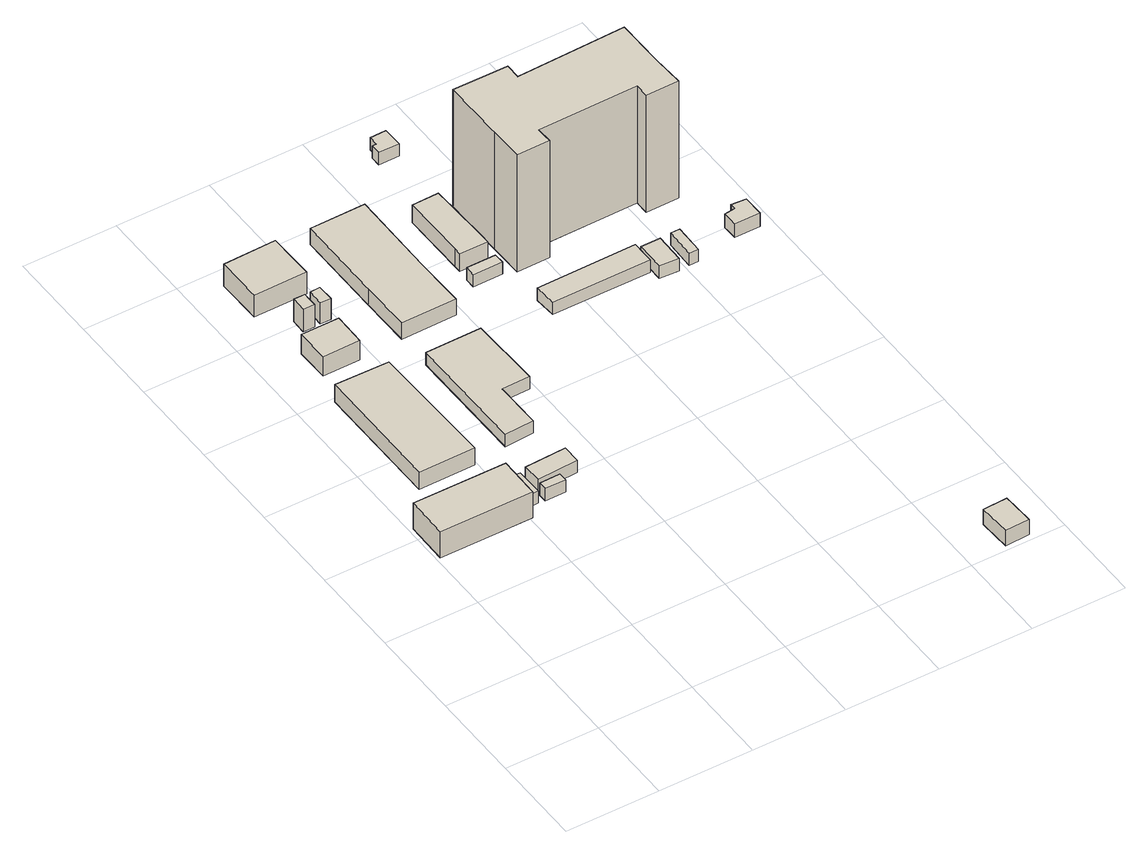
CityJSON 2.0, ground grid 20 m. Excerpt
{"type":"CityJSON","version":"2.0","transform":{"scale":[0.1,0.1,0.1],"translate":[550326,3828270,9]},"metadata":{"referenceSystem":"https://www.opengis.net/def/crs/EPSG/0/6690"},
"CityObjects":{
"building1":{"type":"Building","attributes":{"計測周辺長":116.38,"1/2500図郭":107,"区名":"平野区","町丁目名称":"瓜破南１丁目","街区番号":3,"class":"3003","usage":"452","measuredHeight":6.3,"storeysAboveGround":1,"BuildingDetailAttribute.buildingRoofEdgeArea":427.23,"BuildingDetailAttribute.buildingStructureType":"610","BuildingDetailAttribute.buildingStructureOrgType":"2","BuildingDetailAttribute.detailedUsage":"1620","BuildingDetailAttribute.specifiedBuildingCoverageRate":0.6,"BuildingDetailAttribute.surveyYear":2017,"BuildingRiverFloodingRiskAttribute.description":"10","BuildingRiverFloodingRiskAttribute.rank":"2","BuildingRiverFloodingRiskAttribute.depth":0.761,"BuildingRiverFloodingRiskAttribute.adminType":"2","BuildingRiverFloodingRiskAttribute.scale":"2","BuildingRiverFloodingRiskAttribute.duration":4.62,"BuildingIDAttribute.prefecture":"27","BuildingIDAttribute.city":"27126"},"geometry":[{"type":"Solid","lod":"1","boundaries":[[[[0,1,2,3]],[[2,4,5,3]],[[1,6,4,2]],[[0,7,6,1]],[[3,5,7,0]],[[4,6,7,5]]]]}]},
"building2":{"type":"Building","attributes":{"計測周辺長":79.26,"1/2500図郭":107,"区名":"平野区","町丁目名称":"瓜破南１丁目","街区番号":3,"class":"3003","usage":"452","measuredHeight":4.2,"storeysAboveGround":1,"BuildingDetailAttribute.buildingRoofEdgeArea":327.53,"BuildingDetailAttribute.buildingStructureType":"610","BuildingDetailAttribute.buildingStructureOrgType":"2","BuildingDetailAttribute.detailedUsage":"1620","BuildingDetailAttribute.specifiedBuildingCoverageRate":0.6,"BuildingDetailAttribute.surveyYear":2017,"BuildingRiverFloodingRiskAttribute.description":"10","BuildingRiverFloodingRiskAttribute.rank":"1","BuildingRiverFloodingRiskAttribute.depth":0.089,"BuildingRiverFloodingRiskAttribute.adminType":"2","BuildingRiverFloodingRiskAttribute.scale":"2","BuildingRiverFloodingRiskAttribute.duration":0,"BuildingIDAttribute.prefecture":"27","BuildingIDAttribute.city":"27126"},"geometry":[{"type":"Solid","lod":"1","boundaries":[[[[8,9,10,11]],[[10,12,13,11]],[[9,14,12,10]],[[8,15,14,9]],[[11,13,15,8]],[[12,14,15,13]]]]}]},
"building3":{"type":"Building","attributes":{"class":"3003","BuildingDetailAttribute.specifiedBuildingCoverageRate":0.6,"BuildingDetailAttribute.surveyYear":2017,"BuildingRiverFloodingRiskAttribute.description":"10","BuildingRiverFloodingRiskAttribute.rank":"2","BuildingRiverFloodingRiskAttribute.depth":0.761,"BuildingRiverFloodingRiskAttribute.adminType":"2","BuildingRiverFloodingRiskAttribute.scale":"2","BuildingRiverFloodingRiskAttribute.duration":4.62,"BuildingIDAttribute.prefecture":"27","BuildingIDAttribute.city":"27126"},"geometry":[{"type":"Solid","lod":"1","boundaries":[[[[16,17,18,19]],[[18,20,21,19]],[[17,22,20,18]],[[16,23,22,17]],[[19,21,23,16]],[[20,22,23,21]]]]}]},
"building4":{"type":"Building","attributes":{"class":"3003","BuildingDetailAttribute.surveyYear":2017,"BuildingRiverFloodingRiskAttribute.description":"10","BuildingRiverFloodingRiskAttribute.rank":"1","BuildingRiverFloodingRiskAttribute.depth":0.358,"BuildingRiverFloodingRiskAttribute.adminType":"2","BuildingRiverFloodingRiskAttribute.scale":"2","BuildingRiverFloodingRiskAttribute.duration":0,"BuildingIDAttribute.prefecture":"27","BuildingIDAttribute.city":"27126"},"geometry":[{"type":"Solid","lod":"1","boundaries":[[[[24,25,26,27]],[[26,28,29,27]],[[25,30,28,26]],[[24,31,30,25]],[[27,29,31,24]],[[28,30,31,29]]]]}]},
"building5":{"type":"Building","attributes":{"計測周辺長":30.31,"1/2500図郭":107,"区名":"平野区","町丁目名称":"瓜破南１丁目","街区番号":3,"class":"3003","usage":"452","measuredHeight":4.7,"storeysAboveGround":1,"BuildingDetailAttribute.buildingRoofEdgeArea":57.28,"BuildingDetailAttribute.buildingStructureType":"610","BuildingDetailAttribute.buildingStructureOrgType":"2","BuildingDetailAttribute.detailedUsage":"1620","BuildingDetailAttribute.specifiedBuildingCoverageRate":0.6,"BuildingDetailAttribute.surveyYear":2017,"BuildingRiverFloodingRiskAttribute.description":"10","BuildingRiverFloodingRiskAttribute.rank":"1","BuildingRiverFloodingRiskAttribute.depth":0.056,"BuildingRiverFloodingRiskAttribute.adminType":"2","BuildingRiverFloodingRiskAttribute.scale":"2","BuildingRiverFloodingRiskAttribute.duration":0,"BuildingIDAttribute.prefecture":"27","BuildingIDAttribute.city":"27126"},"geometry":[{"type":"Solid","lod":"1","boundaries":[[[[32,33,34,35]],[[34,36,37,35]],[[33,38,36,34]],[[32,39,38,33]],[[35,37,39,32]],[[36,38,39,37]]]]}]},
"building6":{"type":"Building","attributes":{"class":"3003","BuildingDetailAttribute.specifiedBuildingCoverageRate":0.6,"BuildingDetailAttribute.surveyYear":2017,"BuildingRiverFloodingRiskAttribute.description":"10","BuildingRiverFloodingRiskAttribute.rank":"1","BuildingRiverFloodingRiskAttribute.depth":0.358,"BuildingRiverFloodingRiskAttribute.adminType":"2","BuildingRiverFloodingRiskAttribute.scale":"2","BuildingRiverFloodingRiskAttribute.duration":0,"BuildingIDAttribute.prefecture":"27","BuildingIDAttribute.city":"27126"},"geometry":[{"type":"Solid","lod":"1","boundaries":[[[[40,41,42,43]],[[42,44,45,43]],[[41,46,44,42]],[[40,47,46,41]],[[43,45,47,40]],[[44,46,47,45]]]]}]},
"building7":{"type":"Building","attributes":{"計測周辺長":35.85,"1/2500図郭":107,"区名":"平野区","町丁目名称":"瓜破南１丁目","街区番号":3,"class":"3001","usage":"452","measuredHeight":5.4,"storeysAboveGround":1,"BuildingDetailAttribute.buildingRoofEdgeArea":64.78,"BuildingDetailAttribute.buildingStructureType":"610","BuildingDetailAttribute.buildingStructureOrgType":"2","BuildingDetailAttribute.detailedUsage":"1620","BuildingDetailAttribute.specifiedBuildingCoverageRate":0.6,"BuildingDetailAttribute.surveyYear":2017,"BuildingRiverFloodingRiskAttribute.description":"10","BuildingRiverFloodingRiskAttribute.rank":"1","BuildingRiverFloodingRiskAttribute.depth":0.077,"BuildingRiverFloodingRiskAttribute.adminType":"2","BuildingRiverFloodingRiskAttribute.scale":"2","BuildingRiverFloodingRiskAttribute.duration":0,"BuildingIDAttribute.prefecture":"27","BuildingIDAttribute.city":"27126"},"geometry":[{"type":"Solid","lod":"1","boundaries":[[[[48,49,50,51]],[[50,52,53,51]],[[49,54,52,50]],[[48,55,54,49]],[[51,53,55,48]],[[52,54,55,53]]]]}]},
"building8":{"type":"Building","attributes":{"計測周辺長":42.75,"1/2500図郭":107,"区名":"平野区","町丁目名称":"瓜破南１丁目","街区番号":3,"class":"3003","usage":"452","measuredHeight":5.3,"storeysAboveGround":1,"BuildingDetailAttribute.buildingRoofEdgeArea":113.91,"BuildingDetailAttribute.buildingStructureType":"610","BuildingDetailAttribute.buildingStructureOrgType":"2","BuildingDetailAttribute.detailedUsage":"1620","BuildingDetailAttribute.specifiedBuildingCoverageRate":0.6,"BuildingDetailAttribute.surveyYear":2017,"BuildingRiverFloodingRiskAttribute.description":"10","BuildingRiverFloodingRiskAttribute.rank":"1","BuildingRiverFloodingRiskAttribute.depth":0.077,"BuildingRiverFloodingRiskAttribute.adminType":"2","BuildingRiverFloodingRiskAttribute.scale":"2","BuildingRiverFloodingRiskAttribute.duration":0,"BuildingIDAttribute.prefecture":"27","BuildingIDAttribute.city":"27126"},"geometry":[{"type":"Solid","lod":"1","boundaries":[[[[56,57,58,59]],[[58,60,61,59]],[[57,62,60,58]],[[56,63,62,57]],[[59,61,63,56]],[[60,62,63,61]]]]}]},
"building9":{"type":"Building","attributes":{"計測周辺長":35.85,"1/2500図郭":107,"区名":"平野区","町丁目名称":"瓜破南１丁目","街区番号":3,"class":"3001","usage":"452","measuredHeight":5.1,"storeysAboveGround":1,"BuildingDetailAttribute.buildingRoofEdgeArea":64.78,"BuildingDetailAttribute.buildingStructureType":"610","BuildingDetailAttribute.buildingStructureOrgType":"2","BuildingDetailAttribute.detailedUsage":"1620","BuildingDetailAttribute.specifiedBuildingCoverageRate":0.6,"BuildingDetailAttribute.surveyYear":2017,"BuildingRiverFloodingRiskAttribute.description":"10","BuildingRiverFloodingRiskAttribute.rank":"1","BuildingRiverFloodingRiskAttribute.depth":0.077,"BuildingRiverFloodingRiskAttribute.adminType":"2","BuildingRiverFloodingRiskAttribute.scale":"2","BuildingRiverFloodingRiskAttribute.duration":0,"BuildingIDAttribute.prefecture":"27","BuildingIDAttribute.city":"27126"},"geometry":[{"type":"Solid","lod":"1","boundaries":[[[[64,65,66,67]],[[66,68,69,67]],[[65,70,68,66]],[[64,71,70,65]],[[67,69,71,64]],[[68,70,71,69]]]]}]},
"building10":{"type":"Building","attributes":{"計測周辺長":76.26,"1/2500図郭":107,"区名":"平野区","町丁目名称":"瓜破南１丁目","街区番号":3,"class":"3003","usage":"452","storeysAboveGround":1,"BuildingDetailAttribute.buildingRoofEdgeArea":252.53,"BuildingDetailAttribute.buildingStructureType":"610","BuildingDetailAttribute.buildingStructureOrgType":"2","BuildingDetailAttribute.detailedUsage":"1620","BuildingDetailAttribute.specifiedBuildingCoverageRate":0.6,"BuildingDetailAttribute.surveyYear":2017,"BuildingRiverFloodingRiskAttribute.description":"10","BuildingRiverFloodingRiskAttribute.rank":"1","BuildingRiverFloodingRiskAttribute.depth":0.183,"BuildingRiverFloodingRiskAttribute.adminType":"2","BuildingRiverFloodingRiskAttribute.scale":"2","BuildingRiverFloodingRiskAttribute.duration":0,"BuildingIDAttribute.prefecture":"27","BuildingIDAttribute.city":"27126"},"geometry":[{"type":"Solid","lod":"1","boundaries":[[[[72,73,74,75,76,77]],[[76,78,79,77]],[[75,80,78,76]],[[74,81,80,75]],[[73,82,81,74]],[[72,83,82,73]],[[77,79,83,72]],[[78,80,81,82,83,79]]]]}]},
"building11":{"type":"Building","attributes":{"計測周辺長":84,"1/2500図郭":107,"区名":"平野区","町丁目名称":"瓜破南１丁目","街区番号":3,"class":"3003","usage":"452","measuredHeight":4,"storeysAboveGround":1,"BuildingDetailAttribute.buildingRoofEdgeArea":355.44,"BuildingDetailAttribute.buildingStructureType":"610","BuildingDetailAttribute.buildingStructureOrgType":"2","BuildingDetailAttribute.detailedUsage":"1620","BuildingDetailAttribute.specifiedBuildingCoverageRate":0.6,"BuildingDetailAttribute.surveyYear":2017,"BuildingRiverFloodingRiskAttribute.description":"10","BuildingRiverFloodingRiskAttribute.rank":"1","BuildingRiverFloodingRiskAttribute.depth":0.042,"BuildingRiverFloodingRiskAttribute.adminType":"2","BuildingRiverFloodingRiskAttribute.scale":"2","BuildingRiverFloodingRiskAttribute.duration":0,"BuildingIDAttribute.prefecture":"27","BuildingIDAttribute.city":"27126"},"geometry":[{"type":"Solid","lod":"1","boundaries":[[[[84,85,86,87,88,89]],[[88,90,91,89]],[[87,92,90,88]],[[86,93,92,87]],[[85,94,93,86]],[[84,95,94,85]],[[89,91,95,84]],[[90,92,93,94,95,91]]]]}]},
"building12":{"type":"Building","attributes":{"計測周辺長":17,"1/2500図郭":107,"区名":"平野区","町丁目名称":"瓜破南１丁目","街区番号":3,"class":"3001","usage":"452","storeysAboveGround":1,"BuildingDetailAttribute.buildingRoofEdgeArea":14.06,"BuildingDetailAttribute.buildingStructureType":"610","BuildingDetailAttribute.buildingStructureOrgType":"2","BuildingDetailAttribute.detailedUsage":"1620","BuildingDetailAttribute.specifiedBuildingCoverageRate":0.6,"BuildingDetailAttribute.surveyYear":2017,"BuildingRiverFloodingRiskAttribute.description":"10","BuildingRiverFloodingRiskAttribute.rank":"1","BuildingRiverFloodingRiskAttribute.depth":0.04,"BuildingRiverFloodingRiskAttribute.adminType":"2","BuildingRiverFloodingRiskAttribute.scale":"2","BuildingRiverFloodingRiskAttribute.duration":0,"BuildingIDAttribute.prefecture":"27","BuildingIDAttribute.city":"27126"},"geometry":[{"type":"Solid","lod":"1","boundaries":[[[[96,97,98,99]],[[98,100,101,99]],[[97,102,100,98]],[[96,103,102,97]],[[99,101,103,96]],[[100,102,103,101]]]]}]},
"building13":{"type":"Building","attributes":{"計測周辺長":43.25,"1/2500図郭":107,"区名":"平野区","町丁目名称":"瓜破南１丁目","街区番号":3,"class":"3001","usage":"452","measuredHeight":4.3,"storeysAboveGround":1,"BuildingDetailAttribute.buildingRoofEdgeArea":92.75,"BuildingDetailAttribute.buildingStructureType":"610","BuildingDetailAttribute.buildingStructureOrgType":"2","BuildingDetailAttribute.detailedUsage":"1620","BuildingDetailAttribute.specifiedBuildingCoverageRate":0.6,"BuildingDetailAttribute.surveyYear":2017,"BuildingRiverFloodingRiskAttribute.description":"10","BuildingRiverFloodingRiskAttribute.rank":"1","BuildingRiverFloodingRiskAttribute.depth":0.042,"BuildingRiverFloodingRiskAttribute.adminType":"2","BuildingRiverFloodingRiskAttribute.scale":"2","BuildingRiverFloodingRiskAttribute.duration":0,"BuildingIDAttribute.prefecture":"27","BuildingIDAttribute.city":"27126"},"geometry":[{"type":"Solid","lod":"1","boundaries":[[[[104,105,106,107,108,109]],[[108,110,111,109]],[[107,112,110,108]],[[106,113,112,107]],[[105,114,113,106]],[[104,115,114,105]],[[109,111,115,104]],[[110,112,113,114,115,111]]]]}]},
"building14":{"type":"Building","attributes":{"class":"3001","measuredHeight":3.7,"BuildingDetailAttribute.surveyYear":2017,"BuildingRiverFloodingRiskAttribute.description":"2","BuildingRiverFloodingRiskAttribute.rank":"2","BuildingRiverFloodingRiskAttribute.depth":1.94,"BuildingRiverFloodingRiskAttribute.adminType":"1","BuildingRiverFloodingRiskAttribute.scale":"1","BuildingRiverFloodingRiskAttribute.duration":11.62,"BuildingIDAttribute.prefecture":"27","BuildingIDAttribute.city":"27126"},"geometry":[{"type":"Solid","lod":"1","boundaries":[[[[116,117,118,119]],[[118,120,121,119]],[[117,122,120,118]],[[116,123,122,117]],[[119,121,123,116]],[[120,122,123,121]]]]}]},
"building15":{"type":"Building","attributes":{"計測周辺長":52.01,"1/2500図郭":107,"区名":"平野区","町丁目名称":"瓜破南１丁目","街区番号":3,"class":"3001","usage":"452","storeysAboveGround":1,"BuildingDetailAttribute.buildingRoofEdgeArea":102.97,"BuildingDetailAttribute.buildingStructureType":"610","BuildingDetailAttribute.buildingStructureOrgType":"2","BuildingDetailAttribute.detailedUsage":"1620","BuildingDetailAttribute.specifiedBuildingCoverageRate":0.6,"BuildingDetailAttribute.surveyYear":2017,"BuildingRiverFloodingRiskAttribute.description":"10","BuildingRiverFloodingRiskAttribute.rank":"1","BuildingRiverFloodingRiskAttribute.depth":0.118,"BuildingRiverFloodingRiskAttribute.adminType":"2","BuildingRiverFloodingRiskAttribute.scale":"2","BuildingRiverFloodingRiskAttribute.duration":0,"BuildingIDAttribute.prefecture":"27","BuildingIDAttribute.city":"27126"},"geometry":[{"type":"Solid","lod":"1","boundaries":[[[[124,125,126,127]],[[126,128,129,127]],[[125,130,128,126]],[[124,131,130,125]],[[127,129,131,124]],[[128,130,131,129]]]]}]},
"building16":{"type":"Building","attributes":{"class":"3001","BuildingDetailAttribute.specifiedBuildingCoverageRate":0.6,"BuildingDetailAttribute.surveyYear":2017,"BuildingRiverFloodingRiskAttribute.description":"10","BuildingRiverFloodingRiskAttribute.rank":"1","BuildingRiverFloodingRiskAttribute.depth":0.162,"BuildingRiverFloodingRiskAttribute.adminType":"2","BuildingRiverFloodingRiskAttribute.scale":"2","BuildingRiverFloodingRiskAttribute.duration":0,"BuildingIDAttribute.prefecture":"27","BuildingIDAttribute.city":"27126"},"geometry":[{"type":"Solid","lod":"1","boundaries":[[[[132,133,134,135,136,137]],[[136,138,139,137]],[[135,140,138,136]],[[134,141,140,135]],[[133,142,141,134]],[[132,143,142,133]],[[137,139,143,132]],[[138,140,141,142,143,139]]]]}]},
"building17":{"type":"Building","attributes":{"計測周辺長":20.93,"1/2500図郭":107,"区名":"平野区","町丁目名称":"瓜破南１丁目","街区番号":3,"class":"3003","usage":"452","storeysAboveGround":1,"BuildingDetailAttribute.buildingRoofEdgeArea":26.27,"BuildingDetailAttribute.buildingStructureType":"610","BuildingDetailAttribute.buildingStructureOrgType":"2","BuildingDetailAttribute.detailedUsage":"1620","BuildingDetailAttribute.specifiedBuildingCoverageRate":0.6,"BuildingDetailAttribute.surveyYear":2017,"BuildingRiverFloodingRiskAttribute.description":"10","BuildingRiverFloodingRiskAttribute.rank":"1","BuildingRiverFloodingRiskAttribute.depth":0.118,"BuildingRiverFloodingRiskAttribute.adminType":"2","BuildingRiverFloodingRiskAttribute.scale":"2","BuildingRiverFloodingRiskAttribute.duration":0,"BuildingIDAttribute.prefecture":"27","BuildingIDAttribute.city":"27126"},"geometry":[{"type":"Solid","lod":"1","boundaries":[[[[144,145,146,147]],[[146,148,149,147]],[[145,150,148,146]],[[144,151,150,145]],[[147,149,151,144]],[[148,150,151,149]]]]}]},
"building18":{"type":"Building","attributes":{"計測周辺長":118.51,"1/2500図郭":107,"区名":"平野区","町丁目名称":"瓜破南１丁目","街区番号":3,"class":"3002","usage":"452","measuredHeight":28.4,"storeysAboveGround":4,"BuildingDetailAttribute.buildingRoofEdgeArea":581.2,"BuildingDetailAttribute.buildingStructureType":"603","BuildingDetailAttribute.buildingStructureOrgType":"3","BuildingDetailAttribute.detailedUsage":"1620","BuildingDetailAttribute.specifiedBuildingCoverageRate":0.6,"BuildingDetailAttribute.surveyYear":2017,"BuildingRiverFloodingRiskAttribute.description":"10","BuildingRiverFloodingRiskAttribute.rank":"1","BuildingRiverFloodingRiskAttribute.depth":0.118,"BuildingRiverFloodingRiskAttribute.adminType":"2","BuildingRiverFloodingRiskAttribute.scale":"2","BuildingRiverFloodingRiskAttribute.duration":0,"BuildingIDAttribute.prefecture":"27","BuildingIDAttribute.city":"27126"},"geometry":[{"type":"Solid","lod":"1","boundaries":[[[[152,153,154,155,156,157,158,159,160,161,162,163]],[[162,164,165,163]],[[161,166,164,162]],[[160,167,166,161]],[[159,168,167,160]],[[158,169,168,159]],[[157,170,169,158]],[[156,171,170,157]],[[155,172,171,156]],[[154,173,172,155]],[[153,174,173,154]],[[152,175,174,153]],[[163,165,175,152]],[[164,166,167,168,169,170,171,172,173,174,175,165]]]]}]},
"building19":{"type":"Building","attributes":{"計測周辺長":16.72,"1/2500図郭":107,"区名":"平野区","町丁目名称":"瓜破南１丁目","街区番号":3,"class":"3003","usage":"452","storeysAboveGround":1,"BuildingDetailAttribute.buildingRoofEdgeArea":12.58,"BuildingDetailAttribute.buildingStructureType":"610","BuildingDetailAttribute.buildingStructureOrgType":"2","BuildingDetailAttribute.detailedUsage":"1620","BuildingDetailAttribute.specifiedBuildingCoverageRate":0.6,"BuildingDetailAttribute.surveyYear":2017,"BuildingRiverFloodingRiskAttribute.description":"2","BuildingRiverFloodingRiskAttribute.rank":"2","BuildingRiverFloodingRiskAttribute.depth":1.84,"BuildingRiverFloodingRiskAttribute.adminType":"1","BuildingRiverFloodingRiskAttribute.scale":"1","BuildingRiverFloodingRiskAttribute.duration":12.02,"BuildingIDAttribute.prefecture":"27","BuildingIDAttribute.city":"27126"},"geometry":[{"type":"Solid","lod":"1","boundaries":[[[[176,177,178,179]],[[178,180,181,179]],[[177,182,180,178]],[[176,183,182,177]],[[179,181,183,176]],[[180,182,183,181]]]]}]},
"building20":{"type":"Building","attributes":{"計測周辺長":20.02,"1/2500図郭":107,"区名":"平野区","町丁目名称":"瓜破南１丁目","街区番号":3,"class":"3001","usage":"452","measuredHeight":3.3,"storeysAboveGround":1,"BuildingDetailAttribute.buildingRoofEdgeArea":22.62,"BuildingDetailAttribute.buildingStructureType":"610","BuildingDetailAttribute.buildingStructureOrgType":"2","BuildingDetailAttribute.detailedUsage":"1620","BuildingDetailAttribute.specifiedBuildingCoverageRate":0.6,"BuildingDetailAttribute.surveyYear":2017,"BuildingRiverFloodingRiskAttribute.description":"2","BuildingRiverFloodingRiskAttribute.rank":"2","BuildingRiverFloodingRiskAttribute.depth":1.84,"BuildingRiverFloodingRiskAttribute.adminType":"1","BuildingRiverFloodingRiskAttribute.scale":"1","BuildingRiverFloodingRiskAttribute.duration":12.02,"BuildingIDAttribute.prefecture":"27","BuildingIDAttribute.city":"27126"},"geometry":[{"type":"Solid","lod":"1","boundaries":[[[[184,185,186,187,188,189]],[[188,190,191,189]],[[187,192,190,188]],[[186,193,192,187]],[[185,194,193,186]],[[184,195,194,185]],[[189,191,195,184]],[[190,192,193,194,195,191]]]]}]}
},
"vertices":[
[8,537,7],[9,629,7],[207,628,7],[206,537,7],[207,628,70],[206,537,70],[9,629,70],[8,537,70],
[69,702,17],[69,982,17],[184,980,17],[189,703,17],[184,980,59],[189,703,59],[69,982,59],[69,702,59],
[207,619,13],[231,617,13],[232,559,13],[210,557,13],[232,559,43],[210,557,43],[231,617,43],[207,619,43],
[245,556,14],[245,574,14],[289,575,14],[289,556,14],[289,575,44],[289,556,44],[245,574,44],[245,556,44],
[89,1051,17],[88,1123,17],[169,1123,17],[168,1052,17],[169,1123,64],[168,1052,64],[88,1123,64],[89,1051,64],
[246,624,14],[335,628,14],[335,588,14],[248,584,14],[335,588,44],[248,584,44],[335,628,44],[246,624,44],
[124,1172,15],[125,1205,15],[149,1205,15],[149,1172,15],[149,1205,69],[149,1172,69],[125,1205,69],[124,1172,69],
[71,1252,16],[70,1352,16],[183,1355,16],[184,1253,16],[183,1355,69],[184,1253,69],[70,1352,69],[71,1252,69],
[161,1172,16],[162,1207,16],[183,1208,16],[184,1172,16],[183,1208,67],[184,1172,67],[162,1207,67],[161,1172,67],
[261,976,17],[379,977,17],[383,820,17],[323,819,17],[324,717,17],[262,714,17],[324,717,47],[262,714,47],[323,819,47],[383,820,47],[379,977,47],[261,976,47],
[378,1057,18],[261,1056,18],[260,1166,18],[260,1359,18],[378,1360,18],[377,1167,18],[378,1360,57],[377,1167,57],[260,1359,57],[260,1166,57],[261,1056,57],[378,1057,57],
[445,1103,18],[445,1126,18],[507,1126,18],[508,1104,18],[507,1126,48],[508,1104,48],[445,1126,48],[445,1103,48],
[507,1151,18],[447,1151,18],[447,1168,18],[446,1308,18],[503,1309,18],[507,1169,18],[503,1309,61],[507,1169,61],[446,1308,61],[447,1168,61],[447,1151,61],[507,1151,61],
[871,71,18],[923,73,18],[926,3,18],[874,1,18],[926,3,55],[874,1,55],[923,73,55],[871,71,55],
[527,966,15],[524,1014,15],[736,1016,15],[736,966,15],[736,1016,45],[736,966,45],[524,1014,45],[527,966,45],
[480,1471,17],[480,1493,17],[489,1493,17],[489,1513,17],[523,1514,17],[524,1471,17],[523,1514,47],[524,1471,47],[489,1513,47],[489,1493,47],[480,1493,47],[480,1471,47],
[743,947,11],[743,1009,11],[785,1009,11],[784,945,11],[785,1009,41],[784,945,41],[743,1009,41],[743,947,41],
[885,1102,18],[815,1102,18],[815,1132,18],[602,1130,18],[603,1095,18],[533,1094,18],[532,1169,18],[531,1304,18],[648,1303,18],[648,1270,18],[881,1277,18],[882,1172,18],[881,1277,303],[882,1172,303],[648,1270,303],[648,1303,303],[531,1304,303],[532,1169,303],[533,1094,303],[603,1095,303],[602,1130,303],[815,1132,303],[815,1102,303],[885,1102,303],
[808,1010,12],[827,1010,12],[826,946,12],[806,946,12],[826,946,42],[806,946,42],[827,1010,42],[808,1010,42],
[912,958,19],[911,990,19],[934,993,19],[934,1005,19],[966,1003,19],[966,958,19],[966,1003,52],[966,958,52],[934,1005,52],[934,993,52],[911,990,52],[912,958,52]
]}
